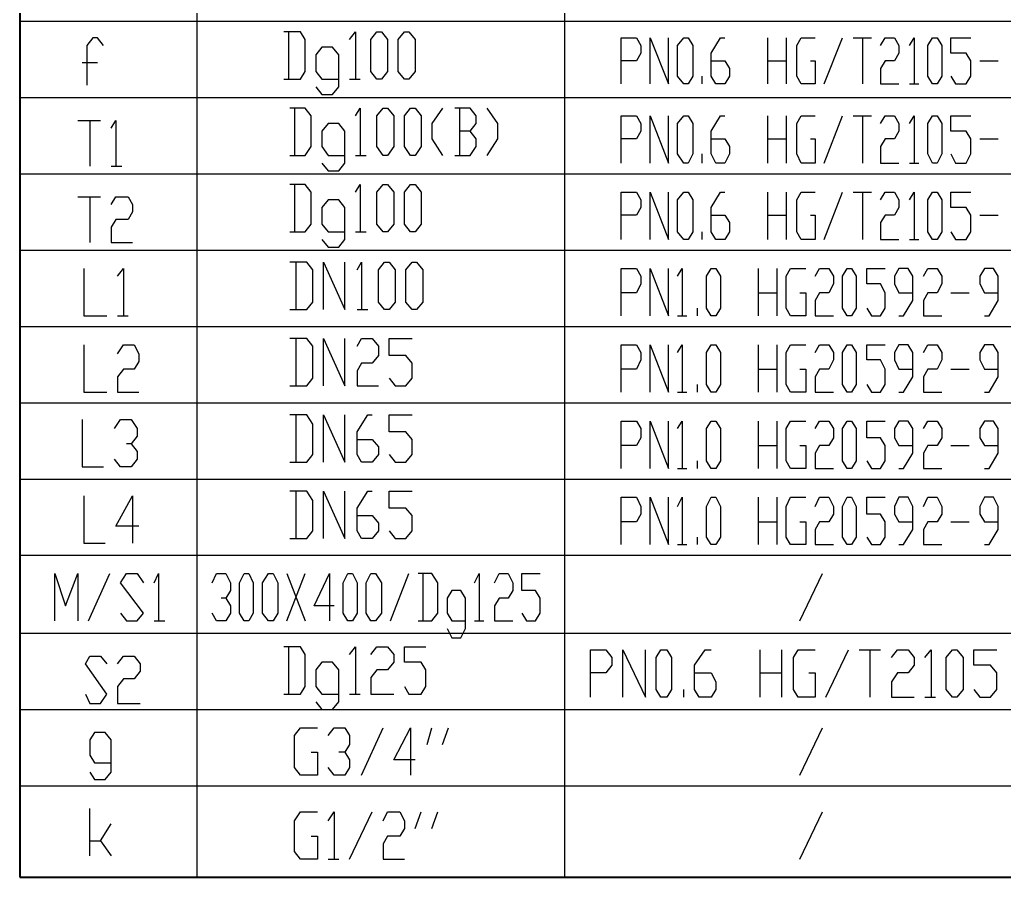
# Model space of a CAD drawing. Header units: millimetres. Extents: x 0 to 822, y 14 to 1153.
# Drawn here: x 569.5 to 685.6, y 464.7 to 565.9 of the extents above; entities that cross this region are included whole.
import ezdxf

# ---------------------------------------------------------------- set-up
doc = ezdxf.new("R2010")
doc.units = ezdxf.units.MM
doc.layers.add('1', color=7, linetype='Continuous')

msp = doc.modelspace()

# ---------------------------------------------------------------- linework, layer by layer
at = {"layer": '1', "color": 0, "lineweight": 40}
for points in [[(569.52, 629.601732), (569.52, 464.721732)], [(569.52, 464.721732), (749.88, 464.721732)]]:
    msp.add_lwpolyline(points, dxfattribs=at)
at = {"layer": '1', "color": 0, "lineweight": 25}
for points in [[(590.4, 619.881732), (590.4, 464.721732)], [(633.78, 619.881732), (633.78, 464.721732)], [(569.52, 565.701732), (749.88, 565.701732)], [(600.66, 558.861732), (602.64, 558.861732), (603.18, 559.761732), (603.18, 563.541732), (602.64, 564.441732), (600.66, 564.441732)], [(601.2, 564.441732), (601.2, 558.861732)], [(608.4, 563.541732), (609.12, 564.441732), (609.12, 558.861732)], [(611.64, 558.861732), (610.92, 559.761732), (610.92, 563.541732), (611.64, 564.441732), (612.18, 564.441732), (612.9, 563.541732), (612.9, 559.761732), (612.18, 558.861732), (611.64, 558.861732)], [(614.88, 558.861732), (614.16, 559.761732), (614.16, 563.541732), (614.88, 564.441732), (615.42, 564.441732), (616.14, 563.541732), (616.14, 559.761732), (615.42, 558.861732), (614.88, 558.861732)], [(579.42, 562.821732), (578.7, 563.721732), (578.16, 563.721732), (577.44, 562.821732), (577.44, 558.141732)], [(640.44, 558.321732), (640.44, 563.721732), (642.24, 563.721732), (642.78, 562.821732), (642.78, 561.921732), (642.24, 561.021732), (640.44, 561.021732)], [(643.86, 558.321732), (643.86, 563.721732), (646.02, 558.321732), (646.02, 563.721732)], [(647.82, 558.321732), (647.1, 559.221732), (647.1, 562.821732), (647.82, 563.721732), (648.36, 563.721732), (648.9, 562.821732), (648.9, 559.221732), (648.36, 558.321732), (647.82, 558.321732)], [(651.06, 561.021732), (652.68, 561.021732), (653.22, 560.121732), (653.22, 559.221732), (652.68, 558.321732), (651.6, 558.321732), (651.06, 559.221732), (651.06, 561.921732), (652.14, 563.721732), (652.68, 563.721732)], [(657.72, 558.321732), (657.72, 563.721732)], [(659.88, 563.721732), (659.88, 558.321732)], [(662.76, 561.021732), (663.3, 561.021732), (663.3, 558.321732), (661.68, 558.321732), (661.14, 559.221732), (661.14, 562.821732), (661.68, 563.721732), (663.3, 563.721732)], [(664.38, 558.321732), (666.54, 563.721732)], [(667.8, 563.721732), (669.96, 563.721732)], [(668.88, 563.721732), (668.88, 558.321732)], [(671.04, 562.821732), (671.58, 563.721732), (672.66, 563.721732), (673.2, 562.821732), (673.2, 561.921732), (672.66, 561.021732), (671.58, 561.021732), (671.04, 560.121732), (671.04, 558.321732), (673.2, 558.321732)], [(674.46, 562.821732), (675, 563.721732), (675, 558.321732)], [(677.16, 558.321732), (676.62, 559.221732), (676.62, 562.821732), (677.16, 563.721732), (677.7, 563.721732), (678.24, 562.821732), (678.24, 559.221732), (677.7, 558.321732), (677.16, 558.321732)], [(679.32, 559.221732), (679.86, 558.321732), (681.12, 558.321732), (681.66, 559.221732), (681.66, 561.021732), (681.12, 561.921732), (679.32, 561.921732), (679.32, 563.721732), (681.66, 563.721732)], [(604.44, 557.961732), (605.16, 557.061732), (606.42, 557.061732), (607.14, 557.961732), (607.14, 561.741732), (606.42, 562.641732), (605.16, 562.641732), (604.44, 561.741732), (604.44, 559.761732), (605.16, 558.861732), (607.14, 558.861732)], [(576.9, 560.841732), (578.7, 560.841732)], [(657.72, 561.021732), (659.88, 561.021732)], [(682.74, 561.021732), (684.9, 561.021732)], [(608.4, 558.861732), (609.66, 558.861732)], [(649.98, 558.321732), (649.98, 559.221732)], [(674.46, 558.321732), (675.54, 558.321732)], [(569.52, 556.701732), (749.88, 556.701732)], [(601.38, 549.861732), (603.18, 549.861732), (603.9, 550.941732), (603.9, 554.541732), (603.18, 555.441732), (601.38, 555.441732)], [(601.92, 555.441732), (601.92, 549.861732)], [(609.12, 554.541732), (609.66, 555.441732), (609.66, 549.861732)], [(612.36, 549.861732), (611.64, 550.941732), (611.64, 554.541732), (612.36, 555.441732), (612.9, 555.441732), (613.62, 554.541732), (613.62, 550.941732), (612.9, 549.861732), (612.36, 549.861732)], [(615.6, 549.861732), (614.88, 550.941732), (614.88, 554.541732), (615.6, 555.441732), (616.14, 555.441732), (616.86, 554.541732), (616.86, 550.941732), (616.14, 549.861732), (615.6, 549.861732)], [(619.38, 555.441732), (618.12, 553.641732), (618.12, 551.841732), (619.38, 549.861732)], [(622.62, 552.741732), (623.34, 553.641732), (623.34, 554.541732), (622.62, 555.441732), (620.82, 555.441732)], [(621.36, 555.441732), (621.36, 549.861732)], [(624.6, 555.441732), (625.86, 553.641732), (625.86, 551.841732), (624.6, 549.861732)], [(576.36, 554.001732), (579.06, 554.001732)], [(577.8, 554.001732), (577.8, 548.601732)], [(580.32, 553.101732), (580.86, 554.001732), (580.86, 548.601732)], [(640.44, 548.961732), (640.44, 554.541732), (642.24, 554.541732), (642.78, 553.641732), (642.78, 552.741732), (642.24, 551.841732), (640.44, 551.841732)], [(643.86, 548.961732), (643.86, 554.541732), (646.02, 548.961732), (646.02, 554.541732)], [(647.82, 548.961732), (647.1, 550.041732), (647.1, 553.641732), (647.82, 554.541732), (648.36, 554.541732), (648.9, 553.641732), (648.9, 550.041732), (648.36, 548.961732), (647.82, 548.961732)], [(651.06, 551.841732), (652.68, 551.841732), (653.22, 550.941732), (653.22, 550.041732), (652.68, 548.961732), (651.6, 548.961732), (651.06, 550.041732), (651.06, 552.741732), (652.14, 554.541732), (652.68, 554.541732)], [(657.72, 548.961732), (657.72, 554.541732)], [(659.88, 554.541732), (659.88, 548.961732)], [(662.76, 551.841732), (663.3, 551.841732), (663.3, 548.961732), (661.68, 548.961732), (661.14, 550.041732), (661.14, 553.641732), (661.68, 554.541732), (663.3, 554.541732)], [(664.38, 548.961732), (666.54, 554.541732)], [(667.8, 554.541732), (669.96, 554.541732)], [(668.88, 554.541732), (668.88, 548.961732)], [(671.04, 553.641732), (671.58, 554.541732), (672.66, 554.541732), (673.2, 553.641732), (673.2, 552.741732), (672.66, 551.841732), (671.58, 551.841732), (671.04, 550.941732), (671.04, 548.961732), (673.2, 548.961732)], [(674.46, 553.641732), (675, 554.541732), (675, 548.961732)], [(677.16, 548.961732), (676.62, 550.041732), (676.62, 553.641732), (677.16, 554.541732), (677.7, 554.541732), (678.24, 553.641732), (678.24, 550.041732), (677.7, 548.961732), (677.16, 548.961732)], [(679.32, 550.041732), (679.86, 548.961732), (681.12, 548.961732), (681.66, 550.041732), (681.66, 551.841732), (681.12, 552.741732), (679.32, 552.741732), (679.32, 554.541732), (681.66, 554.541732)], [(605.16, 548.961732), (605.88, 548.061732), (607.14, 548.061732), (607.86, 548.961732), (607.86, 552.741732), (607.14, 553.641732), (605.88, 553.641732), (605.16, 552.741732), (605.16, 550.941732), (605.88, 549.861732), (607.86, 549.861732)], [(620.82, 549.861732), (622.62, 549.861732), (623.34, 550.941732), (623.34, 551.841732), (622.62, 552.741732), (621.36, 552.741732)], [(657.72, 551.841732), (659.88, 551.841732)], [(682.74, 551.841732), (684.9, 551.841732)], [(609.12, 549.861732), (610.38, 549.861732)], [(649.98, 548.961732), (649.98, 550.041732)], [(580.32, 548.601732), (581.58, 548.601732)], [(674.46, 548.961732), (675.54, 548.961732)], [(569.52, 547.701732), (749.88, 547.701732)], [(601.38, 540.861732), (603.18, 540.861732), (603.9, 541.761732), (603.9, 545.541732), (603.18, 546.441732), (601.38, 546.441732)], [(601.92, 546.441732), (601.92, 540.861732)], [(609.12, 545.541732), (609.66, 546.441732), (609.66, 540.861732)], [(612.36, 540.861732), (611.64, 541.761732), (611.64, 545.541732), (612.36, 546.441732), (612.9, 546.441732), (613.62, 545.541732), (613.62, 541.761732), (612.9, 540.861732), (612.36, 540.861732)], [(615.6, 540.861732), (614.88, 541.761732), (614.88, 545.541732), (615.6, 546.441732), (616.14, 546.441732), (616.86, 545.541732), (616.86, 541.761732), (616.14, 540.861732), (615.6, 540.861732)], [(576.36, 545.001732), (579.06, 545.001732)], [(577.8, 545.001732), (577.8, 539.601732)], [(580.32, 544.101732), (580.86, 545.001732), (582.3, 545.001732), (582.84, 544.101732), (582.84, 543.201732), (582.3, 542.301732), (580.86, 542.301732), (580.32, 541.401732), (580.32, 539.601732), (582.84, 539.601732)], [(605.16, 539.961732), (605.88, 539.061732), (607.14, 539.061732), (607.86, 539.961732), (607.86, 543.741732), (607.14, 544.641732), (605.88, 544.641732), (605.16, 543.741732), (605.16, 541.761732), (605.88, 540.861732), (607.86, 540.861732)], [(640.44, 539.961732), (640.44, 545.541732), (642.24, 545.541732), (642.78, 544.641732), (642.78, 543.741732), (642.24, 542.841732), (640.44, 542.841732)], [(643.86, 539.961732), (643.86, 545.541732), (646.02, 539.961732), (646.02, 545.541732)], [(647.82, 539.961732), (647.1, 540.861732), (647.1, 544.641732), (647.82, 545.541732), (648.36, 545.541732), (648.9, 544.641732), (648.9, 540.861732), (648.36, 539.961732), (647.82, 539.961732)], [(651.06, 542.841732), (652.68, 542.841732), (653.22, 541.941732), (653.22, 540.861732), (652.68, 539.961732), (651.6, 539.961732), (651.06, 540.861732), (651.06, 543.741732), (652.14, 545.541732), (652.68, 545.541732)], [(657.72, 539.961732), (657.72, 545.541732)], [(659.88, 545.541732), (659.88, 539.961732)], [(662.76, 542.841732), (663.3, 542.841732), (663.3, 539.961732), (661.68, 539.961732), (661.14, 540.861732), (661.14, 544.641732), (661.68, 545.541732), (663.3, 545.541732)], [(664.38, 539.961732), (666.54, 545.541732)], [(667.8, 545.541732), (669.96, 545.541732)], [(668.88, 545.541732), (668.88, 539.961732)], [(671.04, 544.641732), (671.58, 545.541732), (672.66, 545.541732), (673.2, 544.641732), (673.2, 543.741732), (672.66, 542.841732), (671.58, 542.841732), (671.04, 541.941732), (671.04, 539.961732), (673.2, 539.961732)], [(674.46, 544.641732), (675, 545.541732), (675, 539.961732)], [(677.16, 539.961732), (676.62, 540.861732), (676.62, 544.641732), (677.16, 545.541732), (677.7, 545.541732), (678.24, 544.641732), (678.24, 540.861732), (677.7, 539.961732), (677.16, 539.961732)], [(679.32, 540.861732), (679.86, 539.961732), (681.12, 539.961732), (681.66, 540.861732), (681.66, 542.841732), (681.12, 543.741732), (679.32, 543.741732), (679.32, 545.541732), (681.66, 545.541732)], [(657.72, 542.841732), (659.88, 542.841732)], [(682.74, 542.841732), (684.9, 542.841732)], [(609.12, 540.861732), (610.38, 540.861732)], [(649.98, 539.961732), (649.98, 540.861732)], [(674.46, 539.961732), (675.54, 539.961732)], [(569.52, 538.701732), (749.88, 538.701732)], [(577.08, 536.541732), (577.08, 530.961732), (579.78, 530.961732)], [(581.04, 535.641732), (581.76, 536.541732), (581.76, 530.961732)], [(601.38, 531.681732), (603.36, 531.681732), (604.08, 532.581732), (604.08, 536.361732), (603.36, 537.261732), (601.38, 537.261732)], [(602.1, 537.261732), (602.1, 531.681732)], [(605.34, 531.681732), (605.34, 537.261732), (607.86, 531.681732), (607.86, 537.261732)], [(609.3, 536.361732), (609.84, 537.261732), (609.84, 531.681732)], [(612.54, 531.681732), (611.82, 532.581732), (611.82, 536.361732), (612.54, 537.261732), (613.08, 537.261732), (613.8, 536.361732), (613.8, 532.581732), (613.08, 531.681732), (612.54, 531.681732)], [(615.78, 531.681732), (615.06, 532.581732), (615.06, 536.361732), (615.78, 537.261732), (616.32, 537.261732), (617.04, 536.361732), (617.04, 532.581732), (616.32, 531.681732), (615.78, 531.681732)], [(640.44, 530.961732), (640.44, 536.541732), (642.24, 536.541732), (642.78, 535.641732), (642.78, 534.741732), (642.24, 533.661732), (640.44, 533.661732)], [(643.86, 530.961732), (643.86, 536.541732), (646.02, 530.961732), (646.02, 536.541732)], [(647.1, 535.641732), (647.64, 536.541732), (647.64, 530.961732)], [(651.06, 530.961732), (650.52, 531.861732), (650.52, 535.641732), (651.06, 536.541732), (651.6, 536.541732), (652.14, 535.641732), (652.14, 531.861732), (651.6, 530.961732), (651.06, 530.961732)], [(656.64, 530.961732), (656.64, 536.541732)], [(658.8, 536.541732), (658.8, 530.961732)], [(661.5, 533.661732), (662.22, 533.661732), (662.22, 530.961732), (660.42, 530.961732), (659.88, 531.861732), (659.88, 535.641732), (660.42, 536.541732), (662.22, 536.541732)], [(663.3, 535.641732), (663.84, 536.541732), (664.92, 536.541732), (665.46, 535.641732), (665.46, 534.741732), (664.92, 533.661732), (663.84, 533.661732), (663.3, 532.761732), (663.3, 530.961732), (665.46, 530.961732)], [(667.08, 530.961732), (666.54, 531.861732), (666.54, 535.641732), (667.08, 536.541732), (667.62, 536.541732), (668.16, 535.641732), (668.16, 531.861732), (667.62, 530.961732), (667.08, 530.961732)], [(669.42, 531.861732), (669.96, 530.961732), (671.04, 530.961732), (671.58, 531.861732), (671.58, 533.661732), (671.04, 534.741732), (669.42, 534.741732), (669.42, 536.541732), (671.58, 536.541732)], [(673.2, 530.961732), (673.74, 530.961732), (674.82, 532.761732), (674.82, 535.641732), (674.28, 536.541732), (673.2, 536.541732), (672.66, 535.641732), (672.66, 534.741732), (673.2, 533.661732), (674.82, 533.661732)], [(676.08, 535.641732), (676.62, 536.541732), (677.7, 536.541732), (678.24, 535.641732), (678.24, 534.741732), (677.7, 533.661732), (676.62, 533.661732), (676.08, 532.761732), (676.08, 530.961732), (678.24, 530.961732)], [(683.28, 530.961732), (683.82, 530.961732), (684.9, 532.761732), (684.9, 535.641732), (684.36, 536.541732), (683.28, 536.541732), (682.74, 535.641732), (682.74, 534.741732), (683.28, 533.661732), (684.9, 533.661732)], [(656.64, 533.661732), (658.8, 533.661732)], [(679.32, 533.661732), (681.48, 533.661732)], [(649.44, 530.961732), (649.44, 531.861732)], [(581.04, 530.961732), (582.3, 530.961732)], [(609.3, 531.681732), (610.56, 531.681732)], [(647.1, 530.961732), (648.18, 530.961732)], [(569.52, 529.701732), (749.88, 529.701732)], [(601.38, 522.681732), (603.36, 522.681732), (604.08, 523.581732), (604.08, 527.361732), (603.36, 528.261732), (601.38, 528.261732)], [(602.1, 528.261732), (602.1, 522.681732)], [(605.34, 522.681732), (605.34, 528.261732), (607.86, 522.681732), (607.86, 528.261732)], [(609.3, 527.361732), (609.84, 528.261732), (611.1, 528.261732), (611.82, 527.361732), (611.82, 526.281732), (611.1, 525.381732), (609.84, 525.381732), (609.3, 524.481732), (609.3, 522.681732), (611.82, 522.681732)], [(613.08, 523.581732), (613.8, 522.681732), (615.06, 522.681732), (615.78, 523.581732), (615.78, 525.381732), (615.06, 526.281732), (613.08, 526.281732), (613.08, 528.261732), (615.78, 528.261732)], [(577.08, 527.541732), (577.08, 521.961732), (579.78, 521.961732)], [(581.04, 526.461732), (581.76, 527.541732), (583.02, 527.541732), (583.56, 526.461732), (583.56, 525.561732), (583.02, 524.661732), (581.76, 524.661732), (581.04, 523.761732), (581.04, 521.961732), (583.56, 521.961732)], [(640.44, 521.961732), (640.44, 527.541732), (642.24, 527.541732), (642.78, 526.641732), (642.78, 525.741732), (642.24, 524.661732), (640.44, 524.661732)], [(643.86, 521.961732), (643.86, 527.541732), (646.02, 521.961732), (646.02, 527.541732)], [(647.1, 526.641732), (647.64, 527.541732), (647.64, 521.961732)], [(651.06, 521.961732), (650.52, 522.861732), (650.52, 526.641732), (651.06, 527.541732), (651.6, 527.541732), (652.14, 526.641732), (652.14, 522.861732), (651.6, 521.961732), (651.06, 521.961732)], [(656.64, 521.961732), (656.64, 527.541732)], [(658.8, 527.541732), (658.8, 521.961732)], [(661.5, 524.661732), (662.22, 524.661732), (662.22, 521.961732), (660.42, 521.961732), (659.88, 522.861732), (659.88, 526.641732), (660.42, 527.541732), (662.22, 527.541732)], [(663.3, 526.641732), (663.84, 527.541732), (664.92, 527.541732), (665.46, 526.641732), (665.46, 525.741732), (664.92, 524.661732), (663.84, 524.661732), (663.3, 523.761732), (663.3, 521.961732), (665.46, 521.961732)], [(667.08, 521.961732), (666.54, 522.861732), (666.54, 526.641732), (667.08, 527.541732), (667.62, 527.541732), (668.16, 526.641732), (668.16, 522.861732), (667.62, 521.961732), (667.08, 521.961732)], [(669.42, 522.861732), (669.96, 521.961732), (671.04, 521.961732), (671.58, 522.861732), (671.58, 524.661732), (671.04, 525.741732), (669.42, 525.741732), (669.42, 527.541732), (671.58, 527.541732)], [(673.2, 521.961732), (673.74, 521.961732), (674.82, 523.761732), (674.82, 526.641732), (674.28, 527.541732), (673.2, 527.541732), (672.66, 526.641732), (672.66, 525.741732), (673.2, 524.661732), (674.82, 524.661732)], [(676.08, 526.641732), (676.62, 527.541732), (677.7, 527.541732), (678.24, 526.641732), (678.24, 525.741732), (677.7, 524.661732), (676.62, 524.661732), (676.08, 523.761732), (676.08, 521.961732), (678.24, 521.961732)], [(683.28, 521.961732), (683.82, 521.961732), (684.9, 523.761732), (684.9, 526.641732), (684.36, 527.541732), (683.28, 527.541732), (682.74, 526.641732), (682.74, 525.741732), (683.28, 524.661732), (684.9, 524.661732)], [(656.64, 524.661732), (658.8, 524.661732)], [(679.32, 524.661732), (681.48, 524.661732)], [(649.44, 521.961732), (649.44, 522.861732)], [(647.1, 521.961732), (648.18, 521.961732)], [(569.52, 520.701732), (749.88, 520.701732)], [(601.38, 513.681732), (603.36, 513.681732), (604.08, 514.581732), (604.08, 518.181732), (603.36, 519.261732), (601.38, 519.261732)], [(602.1, 519.261732), (602.1, 513.681732)], [(605.34, 513.681732), (605.34, 519.261732), (607.86, 513.681732), (607.86, 519.261732)], [(609.3, 516.381732), (611.1, 516.381732), (611.82, 515.481732), (611.82, 514.581732), (611.1, 513.681732), (609.84, 513.681732), (609.3, 514.581732), (609.3, 517.281732), (610.56, 519.261732), (611.1, 519.261732)], [(613.08, 514.581732), (613.8, 513.681732), (615.06, 513.681732), (615.78, 514.581732), (615.78, 516.381732), (615.06, 517.281732), (613.08, 517.281732), (613.08, 519.261732), (615.78, 519.261732)], [(576.9, 518.721732), (576.9, 513.141732), (579.42, 513.141732)], [(580.68, 517.641732), (581.4, 518.721732), (582.66, 518.721732), (583.38, 517.641732), (583.38, 516.741732), (582.66, 515.841732), (582.12, 515.841732)], [(640.44, 512.961732), (640.44, 518.541732), (642.24, 518.541732), (642.78, 517.641732), (642.78, 516.561732), (642.24, 515.661732), (640.44, 515.661732)], [(643.86, 512.961732), (643.86, 518.541732), (646.02, 512.961732), (646.02, 518.541732)], [(647.1, 517.641732), (647.64, 518.541732), (647.64, 512.961732)], [(651.06, 512.961732), (650.52, 513.861732), (650.52, 517.641732), (651.06, 518.541732), (651.6, 518.541732), (652.14, 517.641732), (652.14, 513.861732), (651.6, 512.961732), (651.06, 512.961732)], [(656.64, 512.961732), (656.64, 518.541732)], [(658.8, 518.541732), (658.8, 512.961732)], [(661.5, 515.661732), (662.22, 515.661732), (662.22, 512.961732), (660.42, 512.961732), (659.88, 513.861732), (659.88, 517.641732), (660.42, 518.541732), (662.22, 518.541732)], [(663.3, 517.641732), (663.84, 518.541732), (664.92, 518.541732), (665.46, 517.641732), (665.46, 516.561732), (664.92, 515.661732), (663.84, 515.661732), (663.3, 514.761732), (663.3, 512.961732), (665.46, 512.961732)], [(667.08, 512.961732), (666.54, 513.861732), (666.54, 517.641732), (667.08, 518.541732), (667.62, 518.541732), (668.16, 517.641732), (668.16, 513.861732), (667.62, 512.961732), (667.08, 512.961732)], [(669.42, 513.861732), (669.96, 512.961732), (671.04, 512.961732), (671.58, 513.861732), (671.58, 515.661732), (671.04, 516.561732), (669.42, 516.561732), (669.42, 518.541732), (671.58, 518.541732)], [(673.2, 512.961732), (673.74, 512.961732), (674.82, 514.761732), (674.82, 517.641732), (674.28, 518.541732), (673.2, 518.541732), (672.66, 517.641732), (672.66, 516.561732), (673.2, 515.661732), (674.82, 515.661732)], [(676.08, 517.641732), (676.62, 518.541732), (677.7, 518.541732), (678.24, 517.641732), (678.24, 516.561732), (677.7, 515.661732), (676.62, 515.661732), (676.08, 514.761732), (676.08, 512.961732), (678.24, 512.961732)], [(683.28, 512.961732), (683.82, 512.961732), (684.9, 514.761732), (684.9, 517.641732), (684.36, 518.541732), (683.28, 518.541732), (682.74, 517.641732), (682.74, 516.561732), (683.28, 515.661732), (684.9, 515.661732)], [(582.66, 515.841732), (583.38, 514.941732), (583.38, 514.041732), (582.66, 513.141732), (581.4, 513.141732), (580.68, 514.041732)], [(656.64, 515.661732), (658.8, 515.661732)], [(679.32, 515.661732), (681.48, 515.661732)], [(649.44, 512.961732), (649.44, 513.861732)], [(647.1, 512.961732), (648.18, 512.961732)], [(569.52, 511.701732), (749.88, 511.701732)], [(577.08, 509.721732), (577.08, 504.141732), (579.6, 504.141732)], [(583.56, 506.121732), (580.86, 506.121732), (582.84, 509.721732), (582.84, 504.141732)], [(601.38, 504.681732), (603.36, 504.681732), (604.08, 505.581732), (604.08, 509.181732), (603.36, 510.261732), (601.38, 510.261732)], [(602.1, 510.261732), (602.1, 504.681732)], [(605.34, 504.681732), (605.34, 510.261732), (607.86, 504.681732), (607.86, 510.261732)], [(609.3, 507.381732), (611.1, 507.381732), (611.82, 506.481732), (611.82, 505.581732), (611.1, 504.681732), (609.84, 504.681732), (609.3, 505.581732), (609.3, 508.281732), (610.56, 510.261732), (611.1, 510.261732)], [(613.08, 505.581732), (613.8, 504.681732), (615.06, 504.681732), (615.78, 505.581732), (615.78, 507.381732), (615.06, 508.281732), (613.08, 508.281732), (613.08, 510.261732), (615.78, 510.261732)], [(640.44, 503.961732), (640.44, 509.541732), (642.24, 509.541732), (642.78, 508.461732), (642.78, 507.561732), (642.24, 506.661732), (640.44, 506.661732)], [(643.86, 503.961732), (643.86, 509.541732), (646.02, 503.961732), (646.02, 509.541732)], [(647.1, 508.461732), (647.64, 509.541732), (647.64, 503.961732)], [(651.06, 503.961732), (650.52, 504.861732), (650.52, 508.461732), (651.06, 509.541732), (651.6, 509.541732), (652.14, 508.461732), (652.14, 504.861732), (651.6, 503.961732), (651.06, 503.961732)], [(656.64, 503.961732), (656.64, 509.541732)], [(658.8, 509.541732), (658.8, 503.961732)], [(661.5, 506.661732), (662.22, 506.661732), (662.22, 503.961732), (660.42, 503.961732), (659.88, 504.861732), (659.88, 508.461732), (660.42, 509.541732), (662.22, 509.541732)], [(663.3, 508.461732), (663.84, 509.541732), (664.92, 509.541732), (665.46, 508.461732), (665.46, 507.561732), (664.92, 506.661732), (663.84, 506.661732), (663.3, 505.761732), (663.3, 503.961732), (665.46, 503.961732)], [(667.08, 503.961732), (666.54, 504.861732), (666.54, 508.461732), (667.08, 509.541732), (667.62, 509.541732), (668.16, 508.461732), (668.16, 504.861732), (667.62, 503.961732), (667.08, 503.961732)], [(669.42, 504.861732), (669.96, 503.961732), (671.04, 503.961732), (671.58, 504.861732), (671.58, 506.661732), (671.04, 507.561732), (669.42, 507.561732), (669.42, 509.541732), (671.58, 509.541732)], [(673.2, 503.961732), (673.74, 503.961732), (674.82, 505.761732), (674.82, 508.461732), (674.28, 509.541732), (673.2, 509.541732), (672.66, 508.461732), (672.66, 507.561732), (673.2, 506.661732), (674.82, 506.661732)], [(676.08, 508.461732), (676.62, 509.541732), (677.7, 509.541732), (678.24, 508.461732), (678.24, 507.561732), (677.7, 506.661732), (676.62, 506.661732), (676.08, 505.761732), (676.08, 503.961732), (678.24, 503.961732)], [(683.28, 503.961732), (683.82, 503.961732), (684.9, 505.761732), (684.9, 508.461732), (684.36, 509.541732), (683.28, 509.541732), (682.74, 508.461732), (682.74, 507.561732), (683.28, 506.661732), (684.9, 506.661732)], [(656.64, 506.661732), (658.8, 506.661732)], [(679.32, 506.661732), (681.48, 506.661732)], [(647.1, 503.961732), (648.18, 503.961732)], [(649.44, 503.961732), (649.44, 504.861732)], [(569.52, 502.701732), (749.88, 502.701732)], [(573.66, 494.961732), (573.66, 500.541732), (574.92, 496.761732), (576.36, 500.541732), (576.36, 494.961732)], [(577.62, 494.961732), (580.14, 500.541732)], [(581.4, 495.861732), (582.12, 494.961732), (583.38, 494.961732), (584.1, 495.861732), (581.4, 499.461732), (582.12, 500.541732), (583.38, 500.541732), (584.1, 499.461732)], [(585.36, 499.461732), (585.9, 500.541732), (585.9, 494.961732)], [(592.2, 499.461732), (592.74, 500.541732), (593.82, 500.541732), (594.36, 499.461732), (594.36, 498.561732), (593.82, 497.661732), (593.28, 497.661732)], [(595.98, 494.961732), (595.44, 495.861732), (595.44, 499.461732), (595.98, 500.541732), (596.52, 500.541732), (597.06, 499.461732), (597.06, 495.861732), (596.52, 494.961732), (595.98, 494.961732)], [(598.86, 494.961732), (598.14, 495.861732), (598.14, 499.461732), (598.86, 500.541732), (599.4, 500.541732), (599.94, 499.461732), (599.94, 495.861732), (599.4, 494.961732), (598.86, 494.961732)], [(601.02, 494.961732), (603.18, 500.541732)], [(601.02, 500.541732), (603.18, 494.961732)], [(606.6, 496.761732), (604.26, 496.761732), (606.06, 500.541732), (606.06, 494.961732)], [(608.22, 494.961732), (607.68, 495.861732), (607.68, 499.461732), (608.22, 500.541732), (608.76, 500.541732), (609.3, 499.461732), (609.3, 495.861732), (608.76, 494.961732), (608.22, 494.961732)], [(610.92, 494.961732), (610.38, 495.861732), (610.38, 499.461732), (610.92, 500.541732), (611.46, 500.541732), (612.18, 499.461732), (612.18, 495.861732), (611.46, 494.961732), (610.92, 494.961732)], [(613.26, 494.961732), (615.42, 500.541732)], [(616.5, 494.961732), (618.12, 494.961732), (618.84, 495.861732), (618.84, 499.461732), (618.12, 500.541732), (616.5, 500.541732)], [(617.04, 500.541732), (617.04, 494.961732)], [(623.16, 499.461732), (623.7, 500.541732), (623.7, 494.961732)], [(625.5, 499.461732), (626.04, 500.541732), (627.12, 500.541732), (627.66, 499.461732), (627.66, 498.561732), (627.12, 497.661732), (626.04, 497.661732), (625.5, 496.761732), (625.5, 494.961732), (627.66, 494.961732)], [(628.74, 495.861732), (629.28, 494.961732), (630.36, 494.961732), (630.9, 495.861732), (630.9, 497.661732), (630.36, 498.561732), (628.74, 498.561732), (628.74, 500.541732), (630.9, 500.541732)], [(661.5, 494.961732), (664.2, 500.541732)], [(619.92, 494.061732), (620.46, 492.981732), (621.54, 492.981732), (622.08, 494.061732), (622.08, 497.661732), (621.54, 498.561732), (620.46, 498.561732), (619.92, 497.661732), (619.92, 495.861732), (620.46, 494.961732), (622.08, 494.961732)], [(593.82, 497.661732), (594.36, 496.761732), (594.36, 495.861732), (593.82, 494.961732), (592.74, 494.961732), (592.2, 495.861732)], [(585.36, 494.961732), (586.62, 494.961732)], [(623.16, 494.961732), (624.24, 494.961732)], [(569.52, 493.521732), (749.88, 493.521732)], [(600.66, 486.321732), (602.64, 486.321732), (603.18, 487.221732), (603.18, 491.001732), (602.64, 491.901732), (600.66, 491.901732)], [(601.2, 491.901732), (601.2, 486.321732)], [(608.4, 491.001732), (609.12, 491.901732), (609.12, 486.321732)], [(610.92, 491.001732), (611.64, 491.901732), (612.9, 491.901732), (613.62, 491.001732), (613.62, 490.101732), (612.9, 489.201732), (611.64, 489.201732), (610.92, 488.301732), (610.92, 486.321732), (613.62, 486.321732)], [(614.88, 487.221732), (615.42, 486.321732), (616.86, 486.321732), (617.4, 487.221732), (617.4, 489.201732), (616.86, 490.101732), (614.88, 490.101732), (614.88, 491.901732), (617.4, 491.901732)], [(636.84, 485.961732), (636.84, 491.541732), (638.64, 491.541732), (639.36, 490.641732), (639.36, 489.741732), (638.64, 488.841732), (636.84, 488.841732)], [(640.62, 485.961732), (640.62, 491.541732), (643.32, 485.961732), (643.32, 491.541732)], [(645.12, 485.961732), (644.58, 486.861732), (644.58, 490.641732), (645.12, 491.541732), (645.84, 491.541732), (646.38, 490.641732), (646.38, 486.861732), (645.84, 485.961732), (645.12, 485.961732)], [(649.08, 488.841732), (651.06, 488.841732), (651.6, 487.761732), (651.6, 486.861732), (651.06, 485.961732), (649.62, 485.961732), (649.08, 486.861732), (649.08, 489.741732), (650.34, 491.541732), (651.06, 491.541732)], [(656.82, 485.961732), (656.82, 491.541732)], [(659.34, 491.541732), (659.34, 485.961732)], [(662.58, 488.841732), (663.3, 488.841732), (663.3, 485.961732), (661.32, 485.961732), (660.78, 486.861732), (660.78, 490.641732), (661.32, 491.541732), (663.3, 491.541732)], [(664.56, 485.961732), (667.26, 491.541732)], [(668.52, 491.541732), (671.04, 491.541732)], [(669.78, 491.541732), (669.78, 485.961732)], [(672.3, 490.641732), (673.02, 491.541732), (674.28, 491.541732), (675, 490.641732), (675, 489.741732), (674.28, 488.841732), (673.02, 488.841732), (672.3, 487.761732), (672.3, 485.961732), (675, 485.961732)], [(676.26, 490.641732), (676.98, 491.541732), (676.98, 485.961732)], [(679.5, 485.961732), (678.78, 486.861732), (678.78, 490.641732), (679.5, 491.541732), (680.04, 491.541732), (680.76, 490.641732), (680.76, 486.861732), (680.04, 485.961732), (679.5, 485.961732)], [(682.02, 486.861732), (682.74, 485.961732), (684, 485.961732), (684.72, 486.861732), (684.72, 488.841732), (684, 489.741732), (682.02, 489.741732), (682.02, 491.541732), (684.72, 491.541732)], [(577.26, 486.321732), (577.8, 485.241732), (579.06, 485.241732), (579.78, 486.321732), (577.26, 489.921732), (577.8, 490.821732), (579.06, 490.821732), (579.78, 489.921732)], [(581.04, 489.921732), (581.76, 490.821732), (583.02, 490.821732), (583.74, 489.921732), (583.74, 489.021732), (583.02, 488.121732), (581.76, 488.121732), (581.04, 487.221732), (581.04, 485.241732), (583.74, 485.241732)], [(604.44, 485.421732), (605.16, 484.521732), (606.42, 484.521732), (607.14, 485.421732), (607.14, 489.201732), (606.42, 490.101732), (605.16, 490.101732), (604.44, 489.201732), (604.44, 487.221732), (605.16, 486.321732), (607.14, 486.321732)], [(656.82, 488.841732), (659.34, 488.841732)], [(647.82, 485.961732), (647.82, 486.861732)], [(608.4, 486.321732), (609.66, 486.321732)], [(676.26, 485.961732), (677.52, 485.961732)], [(569.52, 484.521732), (749.88, 484.521732)], [(577.8, 477.141732), (578.34, 476.241732), (579.6, 476.241732), (580.32, 477.141732), (580.32, 480.921732), (579.6, 481.821732), (578.34, 481.821732), (577.8, 480.921732), (577.8, 479.121732), (578.34, 478.221732), (580.32, 478.221732)], [(603.9, 479.481732), (604.62, 479.481732), (604.62, 476.781732), (602.64, 476.781732), (601.92, 477.681732), (601.92, 481.461732), (602.64, 482.361732), (604.62, 482.361732)], [(605.88, 481.461732), (606.6, 482.361732), (607.86, 482.361732), (608.4, 481.461732), (608.4, 480.381732), (607.86, 479.481732), (607.14, 479.481732)], [(609.84, 476.781732), (612.36, 482.361732)], [(616.14, 478.581732), (613.62, 478.581732), (615.6, 482.361732), (615.6, 476.781732)], [(617.58, 480.381732), (618.12, 482.361732)], [(619.38, 480.381732), (620.1, 482.361732)], [(661.5, 476.781732), (664.2, 482.361732)], [(607.86, 479.481732), (608.4, 478.581732), (608.4, 477.681732), (607.86, 476.781732), (606.6, 476.781732), (605.88, 477.681732)], [(569.52, 475.521732), (749.88, 475.521732)], [(577.8, 467.241732), (577.8, 472.821732)], [(603.9, 469.581732), (604.62, 469.581732), (604.62, 466.881732), (602.64, 466.881732), (601.92, 467.781732), (601.92, 471.381732), (602.64, 472.461732), (604.62, 472.461732)], [(605.88, 471.381732), (606.6, 472.461732), (606.6, 466.881732)], [(608.4, 466.881732), (611.1, 472.461732)], [(612.36, 471.381732), (612.9, 472.461732), (614.34, 472.461732), (614.88, 471.381732), (614.88, 470.481732), (614.34, 469.581732), (612.9, 469.581732), (612.36, 468.681732), (612.36, 466.881732), (614.88, 466.881732)], [(616.14, 470.481732), (616.86, 472.461732)], [(618.12, 470.481732), (618.84, 472.461732)], [(661.5, 466.881732), (664.2, 472.461732)], [(577.8, 469.041732), (579.06, 469.041732), (580.32, 471.021732)], [(579.06, 469.041732), (580.32, 467.241732)], [(605.88, 466.881732), (607.14, 466.881732)]]:
    msp.add_lwpolyline(points, dxfattribs=at)

doc.saveas('drawing.dxf')
